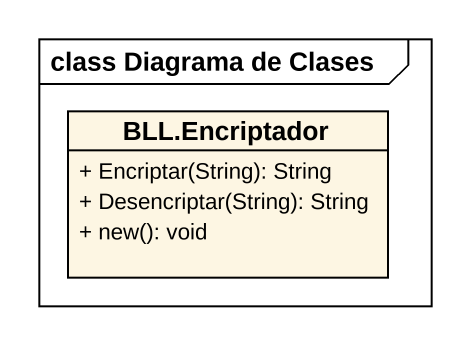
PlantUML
@startuml
mainframe class Diagrama de Clases
hide circle
hide empty members
skinparam classAttributeIconSize 0
class "BLL.Encriptador" as BLL_Encriptador {
  + Encriptar(String): String
  + Desencriptar(String): String
  + new(): void
}
@enduml
